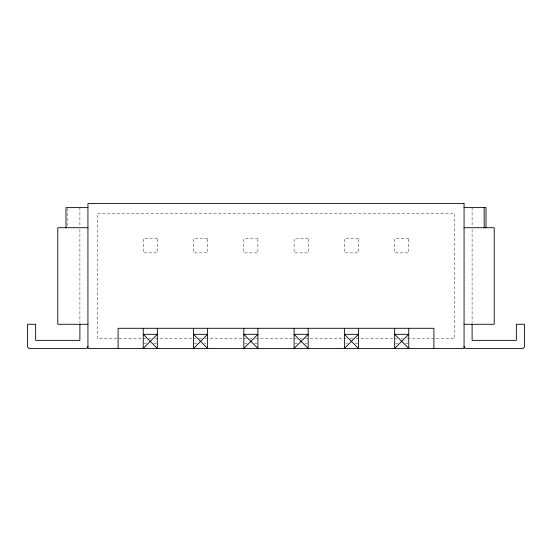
<?xml version="1.0" encoding="UTF-8"?>
<svg xmlns="http://www.w3.org/2000/svg" width="552" height="552" viewBox="0 0 552 552"><rect width="100%" height="100%" fill="white"/><g stroke="black" fill="none" stroke-linecap="round" stroke-linejoin="round"><path stroke-width="0.41" stroke-dasharray="2.76 2.07" d="M145.859 338.755L97.594 338.755L97.594 213.244L454.406 213.244L454.406 338.755L406.141 338.755M149.088 338.755L151.027 338.755M155.112 338.755L195.546 338.755M198.989 338.755L201.88 338.755M205.33 338.755L246.696 338.755M249.759 338.755L251.871 338.755M255.783 338.755L296.217 338.755M300.129 338.755L302.241 338.755M305.304 338.755L346.125 338.755M350.12 338.755L353.011 338.755M356.15 338.755L396.888 338.755M400.973 338.755L402.912 338.755M144.079 343.337L146.563 343.337M154.022 343.337L156.506 343.337M194.366 343.337L196.85 343.337M204.302 343.337L205.958 343.337M244.646 343.337L247.13 343.337M254.582 343.337L257.066 343.337M294.934 343.337L297.418 343.337M304.87 343.337L307.354 343.337M346.042 343.337L347.698 343.337M355.15 343.337L357.634 343.337M395.494 343.337L397.978 343.337M405.437 343.337L407.921 343.337M472.105 207.614L472.105 226.893M472.105 229.453L472.105 322.547M79.895 207.614L79.895 226.893M79.895 229.453L79.895 322.547M67.827 208.456L67.827 227.728M157.334 238.788L143.251 238.788L143.251 252.871L157.334 252.871L157.334 238.788M207.614 238.788L193.538 238.788L193.538 252.871L207.614 252.871L207.614 238.788M257.901 238.788L243.818 238.788L243.818 252.871L257.901 252.871L257.901 238.788M308.182 238.788L294.099 238.788L294.099 252.871L308.182 252.871L308.182 238.788M358.414 238.788L344.331 238.788L344.331 252.871L358.414 252.871L358.414 238.788M408.694 238.788L394.618 238.788L394.618 252.871L408.694 252.871L408.694 238.788"/><path stroke-width="0.83" d="M87.941 207.614L65.978 207.614L65.978 227.728M464.059 207.614L486.022 207.614L486.022 227.728M87.941 227.728L57.767 227.728L57.767 324.272L87.941 324.272M464.059 227.728L494.233 227.728L494.233 324.272L464.059 324.272M484.173 207.614L484.173 227.728M472.105 324.272L472.105 340.363L516.355 340.363L516.355 324.272L524.4 324.272L524.4 346.394A1.98 1.98 0 0 1 522.392 348.409L466.074 348.409A2.084 2.084 0 0 1 464.059 346.394M433.893 348.409L433.893 328.295L118.107 328.295L118.107 348.409M408.749 328.295L408.749 348.409L394.666 334.326L408.749 334.326L394.666 348.409L394.666 328.295M358.462 328.295L358.462 348.409L344.386 334.326L358.462 334.326L344.386 348.409L344.386 328.295M308.182 328.295L308.182 348.409L294.099 334.326L308.182 334.326L294.099 348.409L294.099 328.295M257.901 328.295L257.901 348.409L243.818 334.326L257.901 334.326L243.818 348.409L243.818 328.295M207.614 328.295L207.614 348.409L193.538 334.326L207.614 334.326L193.538 348.409L193.538 328.295M157.334 328.295L157.334 348.409L143.251 334.326L157.334 334.326L143.251 348.409L143.251 328.295M79.895 324.272L79.895 340.363L35.645 340.363L35.645 324.272L27.6 324.272L27.6 346.394A1.98 1.98 0 0 0 29.608 348.409L85.926 348.409A2.084 2.084 0 0 0 87.941 346.394M464.059 203.591L87.941 203.591L87.941 348.409L464.059 348.409L464.059 203.591"/></g></svg>
